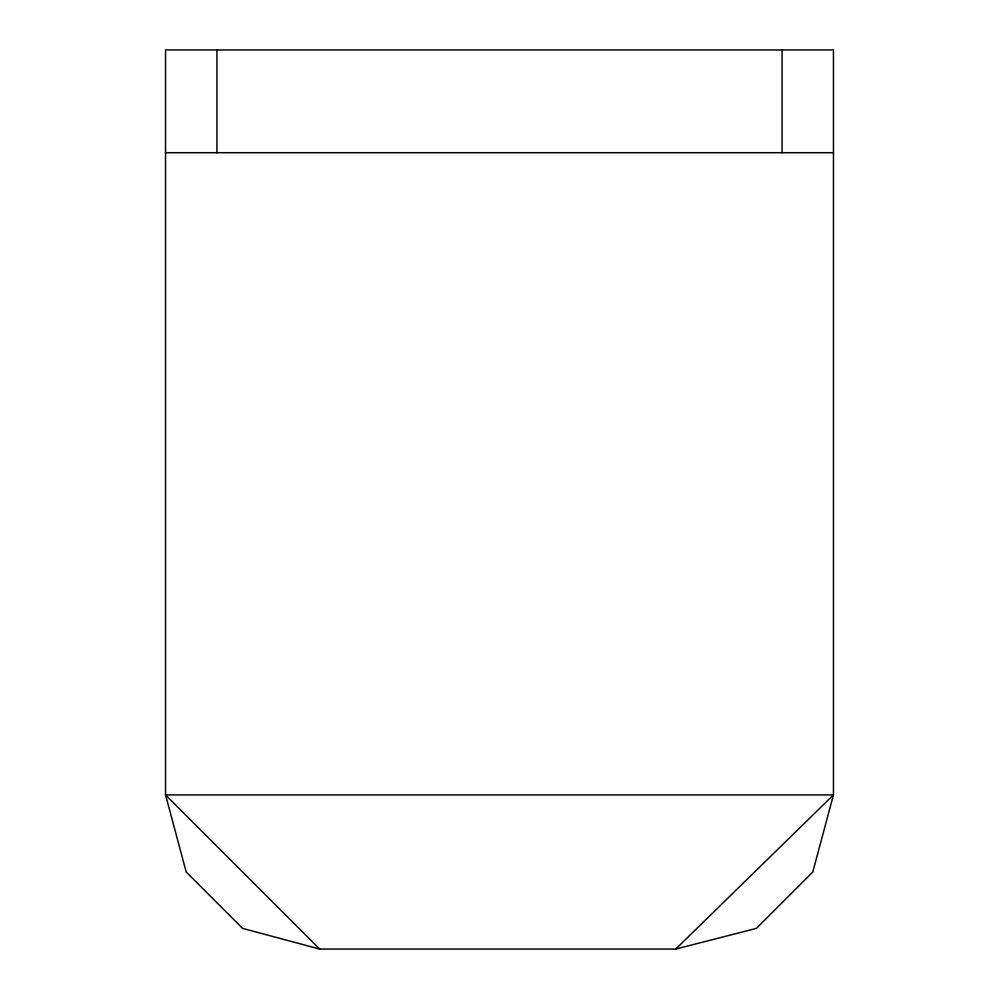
<?xml version="1.0" encoding="UTF-8"?>
<svg xmlns="http://www.w3.org/2000/svg" width="999" height="999" viewBox="0 0 999 999"><rect width="100%" height="100%" fill="white"/><g stroke="black" fill="none" stroke-linecap="round" stroke-linejoin="round"><path stroke-width="1.5" d="M675.786 949.05L833.453 794.917L833.453 49.95L165.547 49.95L165.547 794.917L186.201 871.99L242.62 928.396L319.68 949.05L675.786 949.05L756.38 928.396L812.799 871.99L833.453 794.917L165.547 794.917L319.68 949.05M165.547 152.71L833.453 152.71M782.08 49.95L782.08 152.71M216.92 49.95L216.92 152.71"/></g></svg>
